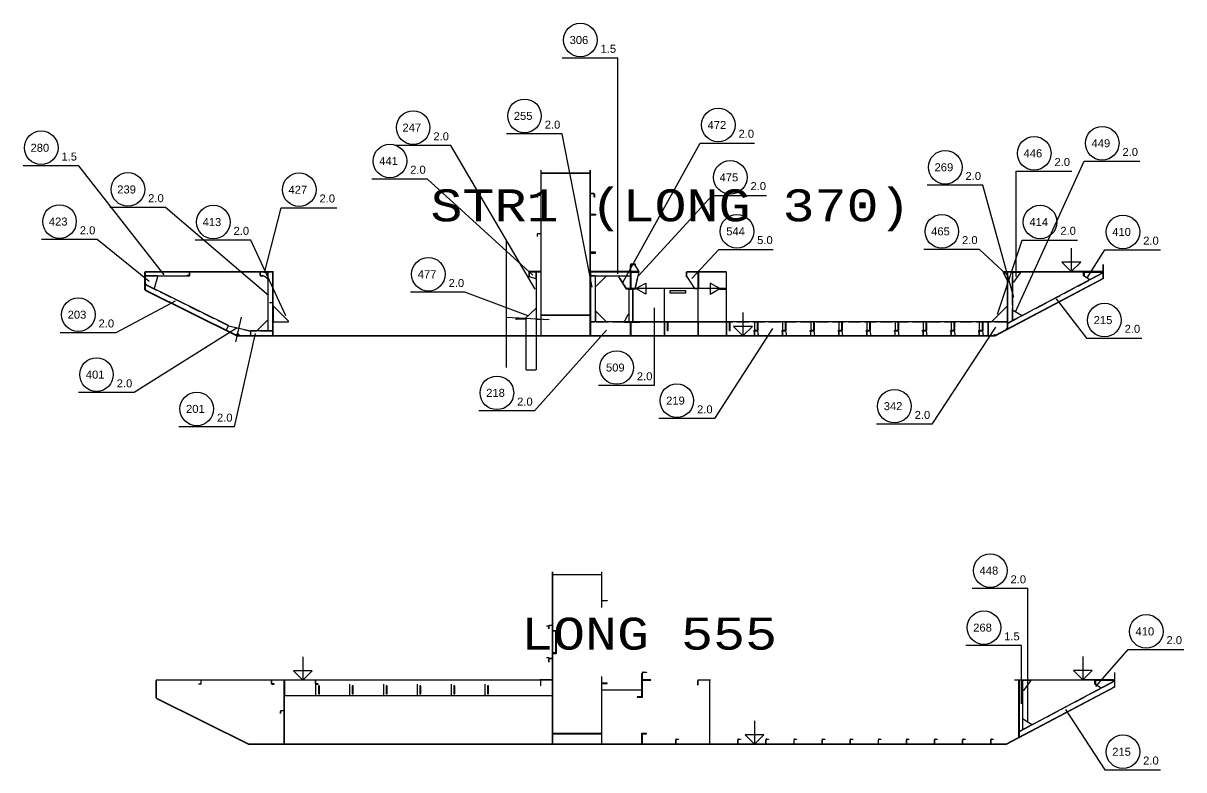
# Model space of a CAD drawing. Header units: inches. Extents: x -15552 to 42302, y -14825 to 18289.
# Drawn here: x 21105 to 30190, y 4995 to 10836 of the extents above; entities that cross this region are included whole.
import ezdxf

# ---------------------------------------------------------------- set-up
doc = ezdxf.new("R2010")
doc.units = ezdxf.units.IN
doc.header["$MEASUREMENT"] = 0
for name, pattern in [('Dashed', [10, 7.5, -2.5]), ('Dashed_dotted', [34, 24, -5, 0, -5]), ('Short_dashed', [5, 3.75, -1.25])]:
    doc.linetypes.add(name, pattern=pattern)
doc.layers.get('0').update_dxf_attribs({"linetype": 'CONTINUOUS'})
doc.layers.get('Defpoints').update_dxf_attribs({"linetype": 'CONTINUOUS'})
doc.styles.add('Style_ARIAL', font='ARIAL')
doc.styles.add('Style_Courier_New', font='Courier New')
doc.dimstyles.new('ISO-25', dxfattribs={"dimtxt": 2.5, "dimasz": 2.5, "dimexe": 0.18, "dimexo": 0.625, "dimgap": 0.09, "dimtad": 1, "dimtih": 1, "dimtoh": 1, "dimdec": 4, "dimzin": 0, "dimdsep": 46, "dimtxsty": 'STANDARD', "dimcen": 0.09, "dimdle": 0.38, "dimadec": 0, "dimazin": 0, "dimtfac": 1, "dimtdec": 4, "dimtofl": 0, "dimtmove": 0, "dimatfit": 3, "dimfxl": 1, "dimtolj": 1, "dimtzin": 0, "dimarcsym": 0})

# ---------------------------------------------------------------- blocks, each defined once
blk = doc.blocks.new('*D3')
at = {"color": 0, "lineweight": -2, "ltscale": 25}
for p, q in [((25038.473422, 8525.667527), (24961.815761, 8525.667527)), ((25038.473422, 8521.478608), (24961.815761, 8521.478608)), ((24961.995761, 8528.167527), (24961.995761, 8530.667527)), ((24961.995761, 8518.978608), (24961.995761, 8516.478608))]:
    blk.add_line(p, q, dxfattribs=at)
at = {"color": 0}
for points in [[(24961.579095, 8528.167527), (24962.412428, 8528.167527), (24961.995761, 8525.667527)], [(24962.412428, 8518.978608), (24961.579095, 8518.978608), (24961.995761, 8521.478608)]]:
    blk.add_solid(points, dxfattribs=at)
at = {"layer": 'Defpoints', "color": 0}
for p in [(24961.995761, 8525.667527), (25039.098422, 8525.667527), (25039.098422, 8521.478608)]:
    blk.add_point(p, dxfattribs=at)
at = {"color": 0, "insert": (24961.995761, 8523.573068), "char_height": 2.5, "attachment_point": 5}
blk.add_mtext('\\A1;4.1889', dxfattribs=at)
blk = doc.blocks.new('*D4')
at = {"color": 0, "lineweight": -2, "ltscale": 25}
for p, q in [((25039.098422, 8525.042527), (25039.098422, 8123.615274)), ((25119.100253, 8520.853608), (25119.100253, 8123.615274)), ((25041.598422, 8123.795274), (25116.600253, 8123.795274))]:
    blk.add_line(p, q, dxfattribs=at)
at = {"color": 0}
for points in [[(25041.598422, 8124.211941), (25041.598422, 8123.378607), (25039.098422, 8123.795274)], [(25116.600253, 8123.378607), (25116.600253, 8124.211941), (25119.100253, 8123.795274)]]:
    blk.add_solid(points, dxfattribs=at)
at = {"layer": 'Defpoints', "color": 0}
for p in [(25039.098422, 8525.667527), (25119.100253, 8521.478608), (25119.100253, 8123.795274)]:
    blk.add_point(p, dxfattribs=at)
at = {"color": 0, "insert": (25079.099338, 8125.135274), "char_height": 2.5, "attachment_point": 5}
blk.add_mtext('\\A1;80.0018', dxfattribs=at)

msp = doc.modelspace()

# ---------------------------------------------------------------- linework, layer by layer
at = {"color": 3, "ltscale": 25}
for p, q in [((25159.099643, 8389.378694), (25159.099643, 9686.159089)), ((25160.601108, 8389.378694), (25160.601108, 9686.159089)), ((25544.100253, 8389.378694), (25544.100253, 9686.159089)), ((25545.601718, 8389.378694), (25545.601718, 9686.159089)), ((25159.099643, 9504.379609), (25133.547275, 9504.379609)), ((25159.099643, 9502.258638), (25133.547275, 9502.258638)), ((25571.157138, 9504.379609), (25545.601718, 9504.379609)), ((25571.157138, 9502.258638), (25545.601718, 9502.258638)), ((25159.099643, 9189.378694), (25133.547275, 9189.378694)), ((25159.099643, 9187.878755), (25133.547275, 9187.878755)), ((25859.099643, 8759.37877), (25859.099643, 8943.488267)), ((25862.099521, 8759.37877), (25862.099521, 8943.488267)), ((29559.099643, 8839.378694), (29559.099643, 8949.378923)), ((29561.101596, 8839.378694), (29561.101596, 8949.378923)), ((23064.101474, 8890.878633), (22057.60123, 8890.878633)), ((22057.60123, 8749.378923), (22057.60123, 8889.378694)), ((23064.101474, 8889.378694), (22057.60123, 8889.378694)), ((22059.099643, 8749.378923), (22059.099643, 8889.378694)), ((22059.099643, 8889.378694), (22059.099643, 8863.878587)), ((22407.60123, 8889.378694), (22059.099643, 8889.378694)), ((22064.101474, 8859.37877), (22059.099643, 8854.378846)), ((22159.099643, 8859.37877), (22059.099643, 8859.37877)), ((22059.099643, 8859.37877), (22059.099643, 8794.038728)), ((22389.101474, 8863.878587), (22407.60123, 8863.878587)), ((22407.60123, 8863.878587), (22407.60123, 8889.378694)), ((22407.60123, 8863.824037), (22407.60123, 8889.378694)), ((22409.099643, 8863.824037), (22409.099643, 8889.378694)), ((22959.099643, 8863.824037), (22959.099643, 8889.378694)), ((22960.601108, 8863.824037), (22960.601108, 8889.378694)), ((22965.599887, 8889.378694), (22960.601108, 8884.37877)), ((23019.100253, 8889.378694), (22960.601108, 8889.378694)), ((22960.601108, 8865.878633), (22965.599887, 8860.878709)), ((23019.100253, 8884.37877), (23014.101474, 8889.378694)), ((23059.099643, 8889.378694), (23025.100009, 8889.378694)), ((23059.099643, 8389.378694), (23059.099643, 8889.378694)), ((23059.099643, 8429.378846), (23059.099643, 8889.378694)), ((23060.601108, 8389.378694), (23060.601108, 8889.378694)), ((25159.099643, 8892.378572), (25059.099643, 8892.378572)), ((25159.099643, 8889.378694), (25059.099643, 8889.378694)), ((25159.099643, 8889.378694), (25125.100009, 8889.378694)), ((25159.099643, 8519.382432), (25159.099643, 8889.378694)), ((25859.099643, 8892.378572), (25545.601718, 8892.378572)), ((25545.601718, 8889.378694), (25545.601718, 8863.878587)), ((25859.099643, 8889.378694), (25545.601718, 8889.378694)), ((25859.099643, 8889.378694), (25545.601718, 8889.378694)), ((25545.601718, 8859.37877), (25545.601718, 8499.378923)), ((25579.601352, 8859.37877), (25545.601718, 8859.37877)), ((25859.099643, 8889.378694), (25859.099643, 8892.378572)), ((25859.099643, 8863.878587), (25859.099643, 8889.378694)), ((25859.200351, 8889.378694), (25859.200351, 8892.378572)), ((26392.134921, 8890.878633), (26300.045078, 8890.878633)), ((26392.134921, 8889.378694), (26300.045078, 8889.378694)), ((26389.101474, 8759.37877), (26389.101474, 8889.378694)), ((26390.599887, 8759.37877), (26390.599887, 8889.378694)), ((26609.099643, 8889.378694), (26390.599887, 8889.378694)), ((26390.599887, 8889.378694), (26390.599887, 8759.37877)), ((26609.099643, 8891.378739), (26392.137973, 8891.378739)), ((26609.099643, 8889.378694), (26392.137973, 8889.378694)), ((26611.101596, 8889.378694), (26395.601718, 8889.378694)), ((26611.098544, 8891.378739), (26609.099643, 8891.378739)), ((26609.099643, 8389.378694), (26609.099643, 8889.378694)), ((26609.099643, 8389.378694), (26609.099643, 8889.378694)), ((26611.098544, 8889.378694), (26609.099643, 8889.378694)), ((26609.099643, 8499.378541), (26609.099643, 8889.378694)), ((26611.101596, 8389.378694), (26611.101596, 8889.378694)), ((29559.099643, 8839.378694), (28709.099643, 8389.378694)), ((29560.036533, 8837.611344), (28710.036533, 8387.611344)), ((29559.099643, 8889.378694), (28774.102085, 8889.378694)), ((28809.099643, 8442.319825), (28809.099643, 8889.378694)), ((28810.601108, 8442.319825), (28810.601108, 8889.378694)), ((28810.601108, 8889.378694), (28810.601108, 8488.373902)), ((28844.600742, 8889.378694), (28810.601108, 8889.378694)), ((28810.601108, 8443.114045), (29559.099643, 8839.378694)), ((29559.099643, 8839.378694), (29559.099643, 8877.849534)), ((22058.211582, 8747.587541), (22783.211582, 8387.587312)), ((22059.099643, 8804.038575), (22068.056552, 8789.591172)), ((22059.099643, 8787.339738), (22059.099643, 8749.378923)), ((22059.099643, 8749.378923), (22784.099643, 8389.378694)), ((22059.099643, 8749.378923), (22694.521396, 8433.85959)), ((25901.100986, 8759.37877), (25822.100131, 8759.37877)), ((25901.100986, 8756.378892), (25822.100131, 8756.378892)), ((26390.599887, 8759.37877), (25876.598422, 8759.37877)), ((25876.598422, 8759.37877), (25876.598422, 8499.378541)), ((25901.100986, 8759.37877), (25977.422397, 8803.410295)), ((26559.099643, 8759.37877), (25901.100986, 8759.37877)), ((25977.422397, 8715.347627), (25901.100986, 8759.37877)), ((25977.422397, 8803.410295), (25977.422397, 8715.347627)), ((26124.102085, 8389.378694), (26124.102085, 8756.378892)), ((26167.598789, 8742.19127), (26167.598789, 8726.56627)), ((26292.598789, 8742.19127), (26167.598789, 8742.19127)), ((26167.598789, 8726.56627), (26292.598789, 8726.56627)), ((26292.598789, 8726.56627), (26292.598789, 8742.19127)), ((26389.101474, 8389.378694), (26389.101474, 8756.378892)), ((26559.099643, 8759.37877), (26482.778232, 8803.410295)), ((26482.778232, 8803.410295), (26482.778232, 8715.347627)), ((26482.778232, 8715.347627), (26559.099643, 8759.37877)), ((22694.521396, 8433.85959), (22709.645908, 8464.310792)), ((25125.100009, 8521.164277), (25159.099643, 8519.382432)), ((25545.601718, 8499.378923), (25579.601352, 8499.378923)), ((25545.601718, 8493.378785), (25545.601718, 8389.378694)), ((25932.598178, 8499.378541), (25812.600009, 8499.378541)), ((25932.598178, 8496.378663), (25812.600009, 8496.378663)), ((25859.099643, 8493.378785), (25812.600009, 8493.378785)), ((25859.099643, 8389.378694), (25859.099643, 8496.378663)), ((25859.099643, 8389.378694), (25859.099643, 8493.378785)), ((25862.099521, 8389.378694), (25862.099521, 8496.378663)), ((25862.099521, 8493.378785), (25862.099521, 8389.378694)), ((25932.60123, 8493.378785), (25862.099521, 8493.378785)), ((25876.598422, 8499.378541), (26609.099643, 8499.378541)), ((28659.099643, 8389.378694), (28659.099643, 8493.378785)), ((28659.099643, 8493.378785), (28659.099643, 8389.378694)), ((28809.099643, 8442.319825), (28809.099643, 8493.378785)), ((28810.601108, 8488.373902), (28844.600742, 8506.373933)), ((28810.601108, 8481.584886), (28810.601108, 8443.114045)), ((28709.099643, 8389.378694), (22784.099643, 8389.378694)), ((28709.099643, 8387.378648), (22784.099643, 8387.378648)), ((22884.099643, 8423.378709), (22884.099643, 8389.378694)), ((22884.099643, 8389.378694), (23059.099643, 8389.378694)), ((23025.100009, 8429.378846), (23059.099643, 8429.378846)), ((23059.099643, 8389.378694), (23059.099643, 8423.378709)), ((25545.601718, 8389.378694), (25859.099643, 8389.378694)), ((25862.099521, 8389.378694), (28659.099643, 8389.378694)), ((26829.100864, 8389.378694), (26829.100864, 8423.451951)), ((26831.099765, 8389.378694), (26831.099765, 8423.451951)), ((27049.102085, 8389.378694), (27049.102085, 8423.451951)), ((27051.100986, 8389.378694), (27051.100986, 8423.451951)), ((27269.100253, 8389.378694), (27269.100253, 8423.451951)), ((27271.102207, 8389.378694), (27271.102207, 8423.451951)), ((27489.101474, 8389.378694), (27489.101474, 8423.451951)), ((27491.100376, 8389.378694), (27491.100376, 8423.451951)), ((27709.099643, 8389.378694), (27709.099643, 8423.451951)), ((27711.101596, 8389.378694), (27711.101596, 8423.451951)), ((27929.100864, 8389.378694), (27929.100864, 8423.451951)), ((27931.099765, 8389.378694), (27931.099765, 8423.451951)), ((28149.102085, 8389.378694), (28149.102085, 8423.451951)), ((28151.100986, 8389.378694), (28151.100986, 8423.451951)), ((28369.100253, 8389.378694), (28369.100253, 8423.451951)), ((28371.102207, 8389.378694), (28371.102207, 8423.451951)), ((28589.101474, 8389.378694), (28589.101474, 8423.451951)), ((28591.100376, 8389.378694), (28591.100376, 8423.451951)), ((28659.099643, 8389.378694), (28709.099643, 8389.378694)), ((28709.099643, 8389.378694), (28809.099643, 8442.319825)), ((25248.622959, 5194.631723), (25248.622959, 6543.332627)), ((25250.121372, 5194.631723), (25250.121372, 6543.332627)), ((25633.623569, 6265.001825), (25633.623569, 6543.332627)), ((25635.121982, 6265.001825), (25635.121982, 6543.332627)), ((25223.12247, 6118.717721), (25201.7327, 6118.717721)), ((25248.622959, 6124.632791), (25223.067539, 6124.632791)), ((25248.622959, 6122.511438), (25223.067539, 6122.511438)), ((25275.121372, 5901.357988), (25275.121372, 6087.905458)), ((25280.123203, 5901.357988), (25280.123203, 6087.905458)), ((25223.12247, 5870.566323), (25201.7327, 5870.566323)), ((25248.622959, 5864.629701), (25223.067539, 5864.629701)), ((25248.622959, 5862.508538), (25223.067539, 5862.508538)), ((25633.623569, 5194.631723), (25633.623569, 5724.261621)), ((25635.121982, 5194.631723), (25635.121982, 5724.261621)), ((25948.622959, 5564.631799), (25948.622959, 5748.741296)), ((25951.622836, 5564.631799), (25951.622836, 5748.741296)), ((29648.622959, 5644.631723), (29648.622959, 5754.631761)), ((29650.62186, 5644.631723), (29650.62186, 5754.631761)), ((22147.121494, 5554.631761), (22147.121494, 5694.631723)), ((23470.845859, 5694.631723), (22147.121494, 5694.631723)), ((22148.622959, 5554.631761), (22148.622959, 5694.631723)), ((22497.121494, 5669.077066), (22497.121494, 5694.631723)), ((22498.622959, 5669.077066), (22498.622959, 5694.631723)), ((23048.622959, 5669.077066), (23048.622959, 5694.631723)), ((23050.121372, 5669.077066), (23050.121372, 5694.631723)), ((23148.622959, 5194.631723), (23148.622959, 5694.631723)), ((23150.121372, 5194.631723), (23150.121372, 5694.631723)), ((23150.121372, 5694.631723), (23150.121372, 5580.631784)), ((25248.622959, 5694.631723), (23150.121372, 5694.631723)), ((23393.621127, 5669.077066), (23393.621127, 5694.631723)), ((23395.122592, 5669.077066), (23395.122592, 5694.631723)), ((25248.622959, 5697.631791), (25148.622959, 5697.631791)), ((25248.622959, 5694.631723), (25148.622959, 5694.631723)), ((25248.622959, 5580.631784), (25248.622959, 5694.631723)), ((26485.121982, 5696.131662), (26389.568393, 5696.131662)), ((26485.121982, 5694.631723), (26389.568393, 5694.631723)), ((26478.621738, 5194.631723), (26478.621738, 5694.631723)), ((26480.123203, 5194.631723), (26480.123203, 5694.631723)), ((29648.622959, 5644.631723), (28798.622959, 5194.631723)), ((29649.556796, 5642.864183), (28799.556796, 5192.864183)), ((29648.622959, 5694.631723), (28863.622348, 5694.631723)), ((28898.622959, 5247.572854), (28898.622959, 5694.631723)), ((28900.121372, 5247.572854), (28900.121372, 5694.631723)), ((28900.121372, 5694.631723), (28900.121372, 5293.626741)), ((28925.62186, 5694.631723), (28900.121372, 5694.631723)), ((28900.121372, 5248.367074), (29648.622959, 5644.631723)), ((29648.622959, 5644.631723), (29648.622959, 5683.102563)), ((22147.731845, 5552.840379), (22872.731845, 5192.840531)), ((22148.622959, 5554.631761), (22873.622959, 5194.631723)), ((23148.622959, 5456.1317), (23123.067539, 5456.1317)), ((23148.622959, 5454.631761), (23123.067539, 5454.631761)), ((25948.622959, 5194.631723), (25948.622959, 5274.631646)), ((25951.622836, 5194.631723), (25951.622836, 5274.631646)), ((28900.121372, 5293.626741), (28925.62186, 5307.126763)), ((28900.121372, 5286.837915), (28900.121372, 5248.367074)), ((28798.622959, 5194.631723), (22873.622959, 5194.631723)), ((28798.622959, 5192.631677), (22873.622959, 5192.631677)), ((26213.622348, 5194.631723), (26213.622348, 5228.704789)), ((26215.62125, 5194.631723), (26215.62125, 5228.704789)), ((26698.622959, 5194.631723), (26698.622959, 5228.704789)), ((26700.62186, 5194.631723), (26700.62186, 5228.704789)), ((26918.621127, 5194.631723), (26918.621127, 5228.704789)), ((26920.623081, 5194.631723), (26920.623081, 5228.704789)), ((27138.622348, 5194.631723), (27138.622348, 5228.704789)), ((27140.62125, 5194.631723), (27140.62125, 5228.704789)), ((27358.623569, 5194.631723), (27358.623569, 5228.704789)), ((27360.62247, 5194.631723), (27360.62247, 5228.704789)), ((27578.621738, 5194.631723), (27578.621738, 5228.704789)), ((27580.623691, 5194.631723), (27580.623691, 5228.704789)), ((27798.622959, 5194.631723), (27798.622959, 5228.704789)), ((27800.62186, 5194.631723), (27800.62186, 5228.704789)), ((28018.621127, 5194.631723), (28018.621127, 5228.704789)), ((28020.623081, 5194.631723), (28020.623081, 5228.704789)), ((28238.622348, 5194.631723), (28238.622348, 5228.704789)), ((28240.62125, 5194.631723), (28240.62125, 5228.704789)), ((28458.623569, 5194.631723), (28458.623569, 5228.704789)), ((28460.62247, 5194.631723), (28460.62247, 5228.704789)), ((28678.621738, 5194.631723), (28678.621738, 5228.704789)), ((28680.623691, 5194.631723), (28680.623691, 5228.704789))]:
    msp.add_line(p, q, dxfattribs=at)
at = {"color": 7, "ltscale": 25}
for p, q in [((24889.342563, 8143.243364), (24889.342563, 9141.499665)), ((22769.628208, 8343.321183), (22814.357822, 8535.032991)), ((25221.294467, 8516.11934), (24889.342563, 8533.515885))]:
    msp.add_line(p, q, dxfattribs=at)
at = {"color": 6, "ltscale": 25}
for p, q in [((29309.099643, 9075.353196), (29309.099643, 8892.378572)), ((29309.099643, 8892.378572), (29236.202304, 8965.764192)), ((29382.485263, 8965.764192), (29236.202304, 8965.764192)), ((29382.485263, 8965.764192), (29309.099643, 8892.378572)), ((26739.101474, 8572.353318), (26739.101474, 8389.378694)), ((26739.101474, 8389.378694), (26666.204135, 8462.764314)), ((26812.487094, 8462.764314), (26666.204135, 8462.764314)), ((26812.487094, 8462.764314), (26739.101474, 8389.378694)), ((23293.621127, 5879.606393), (23293.621127, 5696.631768)), ((29398.622959, 5880.606416), (29398.622959, 5697.631791)), ((23293.621127, 5696.631768), (23220.723789, 5770.017388)), ((23367.006748, 5770.017198), (23220.723789, 5770.017388)), ((23367.006748, 5770.017198), (23293.621127, 5696.631768)), ((29398.622959, 5697.631791), (29325.72562, 5771.017411)), ((29472.008579, 5771.017221), (29325.72562, 5771.017411)), ((29472.008579, 5771.017221), (29398.622959, 5697.631791)), ((26828.621738, 5377.606347), (26828.621738, 5194.631723)), ((26828.621738, 5194.631723), (26755.724399, 5268.017343)), ((26902.007358, 5268.017152), (26755.724399, 5268.017343)), ((26902.007358, 5268.017152), (26828.621738, 5194.631723))]:
    msp.add_line(p, q, dxfattribs=at)
at = {"color": 3, "linetype": 'Short_dashed', "ltscale": 25}
for p, q in [((22062.154453, 8860.824159), (22389.101474, 8860.824159)), ((25121.028964, 8885.305741), (25121.028964, 8525.237229)), ((29553.594272, 8879.543641), (28812.294834, 8487.090257)), ((28848.674838, 8510.446885), (28848.674838, 8885.305741)), ((22711.4556, 8467.958787), (22064.559238, 8789.176133)), ((25812.600009, 8497.451738), (25549.672763, 8497.451738)), ((23055.028598, 8427.451661), (22884.099643, 8427.451661)), ((29643.117587, 5684.796479), (28901.815097, 5292.343286)), ((28928.676669, 5310.181573), (28928.676669, 5691.576913)), ((23154.058139, 5576.558831), (25244.689243, 5576.558831))]:
    msp.add_line(p, q, dxfattribs=at)
at = {"color": 2, "linetype": 'Short_dashed', "ltscale": 25}
for p, q in [((23021.028964, 8885.305741), (23021.028964, 8433.451799)), ((25826.891391, 8759.37877), (25769.100253, 8855.696824)), ((25896.407382, 8759.37877), (25922.100131, 8887.836412)), ((22711.354892, 8467.717698), (22884.099643, 8427.182344))]:
    msp.add_line(p, q, dxfattribs=at)
at = {"color": 1, "linetype": 'Short_dashed', "ltscale": 25}
for p, q in [((25548.656528, 8860.824159), (25856.044834, 8860.824159)), ((25583.675449, 8503.451875), (25583.675449, 8855.305818)), ((28659.099643, 8497.451738), (25932.60123, 8497.451738)), ((28805.028598, 8497.451738), (28659.099643, 8497.451738))]:
    msp.add_line(p, q, dxfattribs=at)
at = {"color": 3, "linetype": 'Dashed_dotted', "ltscale": 25}
for p, q in [((26389.101474, 8389.378694), (26389.101474, 8889.378694)), ((23033.602207, 8650.878862), (23059.099643, 8650.878862)), ((26389.101474, 8497.378877), (26389.101474, 8389.378694)), ((26124.102085, 8423.378709), (26124.102085, 8389.378694)), ((26609.099643, 8423.378709), (26609.099643, 8389.378694))]:
    msp.add_line(p, q, dxfattribs=at)
at = {"color": 1, "ltscale": 25}
for p, q in [((25844.600742, 8756.378511), (25876.598422, 8756.378511)), ((25844.600742, 8756.378511), (25844.600742, 8499.378541)), ((25876.598422, 8499.378541), (25876.598422, 8756.378511)), ((25844.600742, 8499.378541), (25876.598422, 8499.378541))]:
    msp.add_line(p, q, dxfattribs=at)
at = {"color": 2, "linetype": 'Dashed', "ltscale": 25}
for p, q in [((26124.102085, 8497.378877), (26124.102085, 8429.378846)), ((26609.099643, 8497.378877), (26609.099643, 8429.378846)), ((26829.100864, 8497.378877), (26829.100864, 8429.378846)), ((27049.102085, 8497.378877), (27049.102085, 8429.378846)), ((27269.100253, 8497.378877), (27269.100253, 8429.378846)), ((27489.101474, 8497.378877), (27489.101474, 8429.378846)), ((27709.099643, 8497.378877), (27709.099643, 8429.378846)), ((27929.100864, 8497.378877), (27929.100864, 8429.378846)), ((28149.102085, 8497.378877), (28149.102085, 8429.378846)), ((28369.100253, 8497.378877), (28369.100253, 8429.378846)), ((28589.101474, 8497.378877), (28589.101474, 8429.378846)), ((23394.261997, 5664.631799), (23394.261997, 5576.631692)), ((23659.261386, 5664.631799), (23659.261386, 5576.631692)), ((23924.263828, 5664.631799), (23924.263828, 5576.631692)), ((24189.263217, 5664.631799), (24189.263217, 5576.631692)), ((24454.262607, 5664.631799), (24454.262607, 5576.631692)), ((24719.261997, 5664.631799), (24719.261997, 5576.631692))]:
    msp.add_line(p, q, dxfattribs=at)
at = {"color": 2, "ltscale": 25}
for p, q in [((26153.014438, 8494.690278), (26145.186679, 8494.690278)), ((26145.186679, 8494.690278), (26145.186679, 8432.067826)), ((26153.014438, 8432.067826), (26153.014438, 8494.690278)), ((26638.011997, 8494.690278), (26630.184238, 8494.690278)), ((26630.184238, 8494.690278), (26630.184238, 8432.067826)), ((26638.011997, 8432.067826), (26638.011997, 8494.690278)), ((26858.013217, 8494.690278), (26850.185459, 8494.690278)), ((26850.185459, 8494.690278), (26850.185459, 8432.067826)), ((26858.013217, 8432.067826), (26858.013217, 8494.690278)), ((27078.014438, 8494.690278), (27070.186679, 8494.690278)), ((27070.186679, 8494.690278), (27070.186679, 8432.067826)), ((27078.014438, 8432.067826), (27078.014438, 8494.690278)), ((27298.012607, 8494.690278), (27290.184848, 8494.690278)), ((27290.184848, 8494.690278), (27290.184848, 8432.067826)), ((27298.012607, 8432.067826), (27298.012607, 8494.690278)), ((27518.013828, 8494.690278), (27510.186069, 8494.690278)), ((27510.186069, 8494.690278), (27510.186069, 8432.067826)), ((27518.013828, 8432.067826), (27518.013828, 8494.690278)), ((27738.011997, 8494.690278), (27730.184238, 8494.690278)), ((27730.184238, 8494.690278), (27730.184238, 8432.067826)), ((27738.011997, 8432.067826), (27738.011997, 8494.690278)), ((27958.013217, 8494.690278), (27950.185459, 8494.690278)), ((27950.185459, 8494.690278), (27950.185459, 8432.067826)), ((27958.013217, 8432.067826), (27958.013217, 8494.690278)), ((28178.014438, 8494.690278), (28170.186679, 8494.690278)), ((28170.186679, 8494.690278), (28170.186679, 8432.067826)), ((28178.014438, 8432.067826), (28178.014438, 8494.690278)), ((28398.012607, 8494.690278), (28390.184848, 8494.690278)), ((28390.184848, 8494.690278), (28390.184848, 8432.067826)), ((28398.012607, 8432.067826), (28398.012607, 8494.690278)), ((28618.013828, 8494.690278), (28610.186069, 8494.690278)), ((28610.186069, 8494.690278), (28610.186069, 8432.067826)), ((28618.013828, 8432.067826), (28618.013828, 8494.690278)), ((26145.186679, 8432.067826), (26153.014438, 8432.067826)), ((26630.184238, 8432.067826), (26638.011997, 8432.067826)), ((26850.185459, 8432.067826), (26858.013217, 8432.067826)), ((27070.186679, 8432.067826), (27078.014438, 8432.067826)), ((27290.184848, 8432.067826), (27298.012607, 8432.067826)), ((27510.186069, 8432.067826), (27518.013828, 8432.067826)), ((27730.184238, 8432.067826), (27738.011997, 8432.067826)), ((27950.185459, 8432.067826), (27958.013217, 8432.067826)), ((28170.186679, 8432.067826), (28178.014438, 8432.067826)), ((28390.184848, 8432.067826), (28398.012607, 8432.067826)), ((28610.186069, 8432.067826), (28618.013828, 8432.067826)), ((23423.17435, 5651.942971), (23415.346591, 5651.942971)), ((23415.346591, 5651.942971), (23415.346591, 5589.32052)), ((23423.17435, 5589.32052), (23423.17435, 5651.942971)), ((23688.17374, 5651.942971), (23680.345981, 5651.942971)), ((23680.345981, 5651.942971), (23680.345981, 5589.32052)), ((23688.17374, 5589.32052), (23688.17374, 5651.942971)), ((23953.176181, 5651.942971), (23945.348422, 5651.942971)), ((23945.348422, 5651.942971), (23945.348422, 5589.32052)), ((23953.176181, 5589.32052), (23953.176181, 5651.942971)), ((24218.175571, 5651.942971), (24210.347812, 5651.942971)), ((24210.347812, 5651.942971), (24210.347812, 5589.32052)), ((24218.175571, 5589.32052), (24218.175571, 5651.942971)), ((24483.17496, 5651.942971), (24475.347202, 5651.942971)), ((24475.347202, 5651.942971), (24475.347202, 5589.32052)), ((24483.17496, 5589.32052), (24483.17496, 5651.942971)), ((24748.17435, 5651.942971), (24740.346591, 5651.942971)), ((24740.346591, 5651.942971), (24740.346591, 5589.32052)), ((24748.17435, 5589.32052), (24748.17435, 5651.942971)), ((23415.346591, 5589.32052), (23423.17435, 5589.32052)), ((23680.345981, 5589.32052), (23688.17374, 5589.32052)), ((23945.348422, 5589.32052), (23953.176181, 5589.32052)), ((24210.347812, 5589.32052), (24218.175571, 5589.32052)), ((24475.347202, 5589.32052), (24483.17496, 5589.32052)), ((24740.346591, 5589.32052), (24748.17435, 5589.32052))]:
    msp.add_line(p, q, dxfattribs=at)
at = {"color": 1, "ltscale": 25}
for points in [[(25759.859531, 8874.252275), (25759.859531, 10563.930848), (25324.984043, 10563.930848)], [(25559.575717, 8770.671037), (25322.866123, 9970.362428), (24887.990634, 9970.362428)], [(25113.054721, 8754.531816), (24451.342075, 9878.905824), (24016.466586, 9878.905824)], [(25797.585361, 8808.219865), (26404.845493, 9899.036744), (26830.110996, 9899.036744)], [(22207.854526, 8868.104509), (21540.047519, 9720.787385), (21105.172031, 9720.787385)], [(28872.136752, 8577.69008), (29409.990756, 9756.170991), (29844.866245, 9756.170991)], [(28877.742832, 8855.05977), (28877.742832, 9677.592805), (29312.61832, 9677.592805)], [(25093.6608, 8864.288285), (24269.478671, 9617.338136), (23834.603183, 9617.338136)], [(28858.78226, 8689.619783), (28616.219394, 9568.336061), (28181.343906, 9568.336061)], [(25575.655429, 9498.015931), (25575.655429, 9476.172975), (25574.157016, 9476.172975), (25574.157016, 9498.015931)], [(25918.169467, 8857.97458), (26498.543613, 9489.38022), (26923.809116, 9489.38022)], [(23025.704257, 8706.114534), (22218.737094, 9394.726518), (21783.861606, 9394.726518)], [(22992.626254, 8883.195451), (23124.678867, 9392.542222), (23559.554355, 9392.542222)], [(25129.045932, 9184.878877), (25129.045932, 9169.433549), (25130.547397, 9169.433549), (25130.547397, 9184.878877)], [(22090.895908, 8815.283158), (21683.419101, 9143.528703), (21248.543613, 9143.528703)], [(23162.102573, 8547.802308), (22886.977451, 9139.319184), (22452.101962, 9139.319184)], [(28730.596225, 8559.799913), (28923.90372, 9139.722779), (29358.779209, 9139.722779)], [(26337.743442, 8838.676026), (26550.765293, 9066.913942), (26976.030795, 9066.913942)], [(28803.298251, 8866.982988), (28589.479892, 9066.733888), (28154.604404, 9066.733888)], [(29433.614414, 8843.302873), (29572.255771, 9062.548021), (30007.131259, 9062.548021)], [(25064.101474, 8889.378694), (25064.101474, 8849.378923), (25066.100376, 8849.378923), (25066.100376, 8889.378694)], [(25545.601718, 8863.878587), (25550.154941, 8859.323838), (25854.54642, 8859.323838), (25859.099643, 8863.878587)], [(25579.601352, 8499.378923), (25585.67435, 8505.451921), (25585.67435, 8853.305772), (25579.601352, 8859.37877)], [(25062.725131, 8542.839006), (24561.080234, 8731.203035), (24135.814731, 8731.203035)], [(22294.054477, 8662.347367), (21830.580966, 8414.81128), (21395.705478, 8414.81128)], [(29191.80228, 8678.869966), (29427.166049, 8372.573426), (29862.041538, 8372.573426)], [(26044.277255, 8608.312944), (26044.277255, 8001.29123), (25609.401767, 8001.29123)], [(22780.599277, 8453.523973), (21972.783725, 7946.071962), (21537.908237, 7946.071962)], [(28659.099643, 8493.378785), (28659.099643, 8499.451783), (25932.60123, 8499.451783), (25932.60123, 8493.378785)], [(26970.27518, 8448.76819), (26515.215366, 7742.343095), (26080.339877, 7742.343095)], [(28716.835849, 8457.435945), (28218.438022, 7699.003938), (27783.562534, 7699.003938)], [(28809.099643, 8493.378785), (28803.026645, 8499.451783), (28659.099643, 8499.451783), (28659.099643, 8493.378785)], [(22920.793979, 8409.544328), (22757.524936, 7677.468827), (22322.649448, 7677.468827)], [(25670.107334, 8435.766557), (25106.700961, 7803.017762), (24671.825473, 7803.017762)], [(26835.10062, 8429.451707), (26849.028842, 8429.451707), (26849.028842, 8427.451661), (26835.10062, 8427.451661)], [(27055.10184, 8429.451707), (27069.027011, 8429.451707), (27069.027011, 8427.451661), (27055.10184, 8427.451661)], [(27275.100009, 8429.451707), (27289.028232, 8429.451707), (27289.028232, 8427.451661), (27275.100009, 8427.451661)], [(27495.10123, 8429.451707), (27509.029453, 8429.451707), (27509.029453, 8427.451661), (27495.10123, 8427.451661)], [(27715.099399, 8429.451707), (27729.027622, 8429.451707), (27729.027622, 8427.451661), (27715.099399, 8427.451661)], [(27935.10062, 8429.451707), (27949.028842, 8429.451707), (27949.028842, 8427.451661), (27935.10062, 8427.451661)], [(28155.10184, 8429.451707), (28169.027011, 8429.451707), (28169.027011, 8427.451661), (28155.10184, 8427.451661)], [(28375.100009, 8429.451707), (28389.028232, 8429.451707), (28389.028232, 8427.451661), (28375.100009, 8427.451661)], [(28595.10123, 8429.451707), (28609.029453, 8429.451707), (28609.029453, 8427.451661), (28595.10123, 8427.451661)], [(28968.624179, 5371.261933), (28968.624179, 6412.31418), (28533.748691, 6412.31418)], [(28918.862216, 5509.546807), (28918.862216, 5966.163591), (28483.986728, 5966.163591)], [(29502.040927, 5645.810846), (29754.628818, 5936.42154), (30189.504306, 5936.42154)], [(25153.621738, 5694.631723), (25153.621738, 5654.631761), (25155.623691, 5654.631761), (25155.623691, 5694.631723)], [(23118.569248, 5451.631692), (23118.569248, 5436.186555), (23120.067661, 5436.186555), (23120.067661, 5451.631692)], [(29264.305942, 5465.274385), (29571.956699, 4994.531015), (30006.832187, 4994.531015)], [(26219.622104, 5234.704736), (26233.550327, 5234.704736), (26233.550327, 5232.70469), (26219.622104, 5232.70469)], [(26704.622714, 5234.704736), (26718.550937, 5234.704736), (26718.550937, 5232.70469), (26704.622714, 5232.70469)], [(26924.620883, 5234.704736), (26938.549106, 5234.704736), (26938.549106, 5232.70469), (26924.620883, 5232.70469)], [(27144.622104, 5234.704736), (27158.550327, 5234.704736), (27158.550327, 5232.70469), (27144.622104, 5232.70469)], [(27364.623325, 5234.704736), (27378.548496, 5234.704736), (27378.548496, 5232.70469), (27364.623325, 5232.70469)], [(27584.621494, 5234.704736), (27598.549716, 5234.704736), (27598.549716, 5232.70469), (27584.621494, 5232.70469)], [(27804.622714, 5234.704736), (27818.550937, 5234.704736), (27818.550937, 5232.70469), (27804.622714, 5232.70469)], [(28024.620883, 5234.704736), (28038.549106, 5234.704736), (28038.549106, 5232.70469), (28024.620883, 5232.70469)], [(28244.622104, 5234.704736), (28258.550327, 5234.704736), (28258.550327, 5232.70469), (28244.622104, 5232.70469)], [(28464.623325, 5234.704736), (28478.548496, 5234.704736), (28478.548496, 5232.70469), (28464.623325, 5232.70469)], [(28684.621494, 5234.704736), (28698.549716, 5234.704736), (28698.549716, 5232.70469), (28684.621494, 5232.70469)]]:
    msp.add_lwpolyline(points, dxfattribs=at)
at = {"color": 4, "ltscale": 25}
for points in [[(25544.100253, 9661.807588), (25160.10062, 9661.807588), (25160.10062, 9663.479188), (25544.100253, 9663.479188)], [(25544.100253, 8552.992204), (25160.10062, 8552.992204), (25160.10062, 8551.234773), (25544.100253, 8551.234773)], [(25633.623569, 6521.237519), (25249.623935, 6521.237519), (25249.623935, 6522.746995), (25633.623569, 6522.746995)], [(25633.623569, 5278.228334), (25249.623935, 5278.228334), (25249.623935, 5276.643327), (25633.623569, 5276.643327)]]:
    msp.add_lwpolyline(points, dxfattribs=at)
at = {"color": 3, "ltscale": 25}
for points in [[(25129.045932, 9498.015931), (25129.045932, 9476.172975), (25130.547397, 9476.172975), (25130.547397, 9498.015931)], [(25868.099277, 8952.488282), (25893.99039, 8952.488282), (25893.99039, 8949.488023), (25868.099277, 8949.488023)], [(22059.099643, 8863.878587), (22063.655918, 8859.323838), (22389.101474, 8859.323838), (22389.101474, 8863.878587)], [(22130.754917, 8758.459428), (22132.976596, 8762.937501), (22159.099643, 8854.378846), (22159.099643, 8859.37877)], [(22404.601352, 8859.323838), (22389.156406, 8859.323838), (22389.156406, 8860.824159), (22404.601352, 8860.824159)], [(22960.601108, 8889.378694), (22960.601108, 8864.378694), (22960.601108, 8860.878709)], [(22963.600986, 8859.323838), (22979.045932, 8859.323838), (22979.045932, 8860.824159), (22963.600986, 8860.824159)], [(23019.100253, 8839.378694), (23019.100253, 8864.378694), (23019.100253, 8889.378694)], [(25125.100009, 8889.378694), (25119.027011, 8883.305696), (25119.027011, 8527.237275), (25125.100009, 8521.164277)], [(25862.099521, 8889.378694), (25927.098911, 8889.378694), (25927.098911, 8892.378572), (25862.099521, 8892.378572)], [(26295.543735, 8886.378816), (26295.543735, 8850.933412), (26297.0452, 8850.933412), (26297.0452, 8886.378816)], [(29559.099643, 8892.378572), (29309.099643, 8892.378572), (29309.099643, 8890.878633), (28774.102085, 8890.878633)], [(29559.099643, 8877.849534), (29550.893466, 8880.375245), (28813.127963, 8489.793733), (28810.601108, 8481.584886)], [(28844.600742, 8506.373933), (28850.67374, 8512.446931), (28850.67374, 8883.305696), (28844.600742, 8889.378694)], [(22059.099643, 8794.038728), (22076.891391, 8785.205033), (22130.754917, 8758.459428)], [(22709.645908, 8464.310792), (22712.346713, 8469.750169), (22067.241733, 8790.077928), (22059.099643, 8787.339738)], [(25901.100986, 8759.37877), (25901.100986, 8756.378511), (25876.598422, 8756.378511)], [(26609.099643, 8759.37877), (26559.099643, 8759.37877), (26559.099643, 8756.378892), (26609.099643, 8756.378892)], [(25812.600009, 8493.378785), (25812.600009, 8499.451783), (25551.674716, 8499.451783), (25545.601718, 8493.378785)], [(23059.099643, 8423.378709), (23053.026645, 8429.451707), (22884.099643, 8429.451707), (22884.099643, 8423.378709)], [(25218.569248, 6118.268731), (25218.569248, 6096.425775), (25220.067661, 6096.425775), (25220.067661, 6118.268731)], [(25218.569248, 5858.265832), (25218.569248, 5836.422876), (25220.067661, 5836.422876), (25220.067661, 5858.265832)], [(25957.622592, 5757.74112), (25983.513706, 5757.74112), (25983.513706, 5754.741243), (25957.622592, 5754.741243)], [(23470.845859, 5696.631768), (23293.621127, 5696.631768), (23293.621127, 5696.131662), (22147.121494, 5696.131662)], [(22494.121616, 5664.577058), (22478.676669, 5664.577058), (22478.676669, 5666.076997), (22494.121616, 5666.076997)], [(23053.12125, 5664.577058), (23068.569248, 5664.577058), (23068.569248, 5666.076997), (23053.12125, 5666.076997)], [(23398.12247, 5664.577058), (23413.567417, 5664.577058), (23413.567417, 5666.076997), (23398.12247, 5666.076997)], [(25951.622836, 5694.631723), (26016.622226, 5694.631723), (26016.622226, 5697.631791), (25951.622836, 5697.631791)], [(26385.06705, 5691.631654), (26385.06705, 5656.186441), (26386.568515, 5656.186441), (26386.568515, 5691.631654)], [(29648.622959, 5697.631791), (29398.622959, 5697.631791), (29398.622959, 5696.131662), (28863.622348, 5696.131662)], [(29648.622959, 5683.102563), (29640.41373, 5685.628274), (28902.648227, 5295.046571), (28900.121372, 5286.837915)], [(28925.62186, 5307.126763), (28930.178134, 5311.681512), (28930.178134, 5690.076974), (28925.62186, 5694.631723)], [(23150.121372, 5580.631784), (23155.989902, 5574.558786), (25242.75748, 5574.558786), (25248.622959, 5580.631784)], [(25948.622959, 5616.346124), (25635.121982, 5616.346124), (25635.121982, 5619.518426), (25948.622959, 5619.518426)], [(25911.623447, 5561.63173), (25951.622836, 5561.63173), (25951.622836, 5564.631799), (25911.623447, 5564.631799), (25911.623447, 5561.63173)], [(25943.624179, 5274.631646), (25983.623569, 5274.631646), (25983.623569, 5277.631715), (25943.624179, 5277.631715), (25943.624179, 5274.631646)]]:
    msp.add_lwpolyline(points, dxfattribs=at)
at = {"color": 6, "ltscale": 25}
for points in [[(25545.601718, 9341.940263), (25585.601108, 9341.940263), (25585.601108, 9335.057786), (25545.601718, 9335.057786)], [(25545.601718, 9036.817125), (25585.601108, 9036.817125), (25585.601108, 9043.699601), (25545.601718, 9043.699601)], [(25635.121982, 6319.593385), (25675.121372, 6319.593385), (25675.121372, 6316.361955), (25635.121982, 6316.361955)], [(25250.121372, 6084.431604), (25275.121372, 6084.431604), (25275.121372, 6079.153016), (25250.121372, 6079.153016)], [(25250.121372, 5904.832032), (25275.121372, 5904.832032), (25275.121372, 5910.110429), (25250.121372, 5910.110429)], [(25635.121982, 5669.670251), (25675.121372, 5669.670251), (25675.121372, 5672.9013), (25635.121982, 5672.9013)]]:
    msp.add_lwpolyline(points, dxfattribs=at)
at = {"color": 2, "ltscale": 25}
for points in [[(25862.099521, 8897.378495), (25862.099521, 8944.378617), (25867.0983, 8949.378541), (25890.099399, 8949.378541), (25920.098178, 8897.378495), (25920.098178, 8892.378572), (25867.0983, 8892.378572), (25862.099521, 8897.378495)], [(23025.100009, 8889.378694), (23019.027011, 8883.305696), (23019.027011, 8435.451844), (23025.100009, 8429.378846)], [(25114.101474, 8889.378694), (25071.102207, 8889.378694), (25066.100376, 8884.37877), (25066.100376, 8854.378846), (25114.101474, 8839.378694), (25119.100253, 8839.378694), (25119.100253, 8884.37877), (25114.101474, 8889.378694)], [(25590.599887, 8859.37877), (25665.599887, 8859.37877), (25665.599887, 8854.378846), (25590.599887, 8779.378846), (25585.601108, 8779.378846), (25585.601108, 8854.378846), (25590.599887, 8859.37877)], [(25826.100986, 8759.37877), (25824.28519, 8759.831956), (25768.645542, 8852.564958), (25769.100253, 8854.378846)], [(25769.100253, 8854.378846), (25769.100253, 8859.37877), (25854.100864, 8859.37877), (25859.099643, 8854.378846), (25859.099643, 8764.378694), (25854.100864, 8759.37877), (25826.100986, 8759.37877)], [(25922.100131, 8884.37877), (25922.100131, 8889.378694), (25867.0983, 8889.378694), (25862.099521, 8884.37877), (25862.099521, 8764.378694), (25867.0983, 8759.37877), (25897.100131, 8759.37877)], [(25897.100131, 8759.37877), (25898.653476, 8760.415605), (25923.137729, 8882.823136), (25922.100131, 8884.37877)], [(26384.099643, 8889.378694), (26302.098911, 8889.378694), (26297.100131, 8884.37877), (26297.100131, 8856.378511), (26359.099643, 8759.37877), (26389.098422, 8759.37877), (26389.098422, 8884.37877), (26384.099643, 8889.378694)], [(28804.100864, 8889.378694), (28779.100864, 8889.378694), (28779.100864, 8884.37877), (28804.100864, 8829.378846), (28809.099643, 8829.378846), (28809.099643, 8884.37877), (28804.100864, 8889.378694)], [(28855.602329, 8889.378694), (28909.099643, 8889.378694), (28909.099643, 8884.37877), (28855.602329, 8809.37877), (28850.600498, 8809.37877), (28850.600498, 8884.37877), (28855.602329, 8889.378694)], [(29550.417392, 8880.034974), (29453.160922, 8828.644517), (29453.112094, 8828.732637), (29404.100864, 8859.37877), (29404.100864, 8889.378694), (29548.101108, 8889.378694), (29550.417392, 8880.034974)], [(23065.599887, 8499.378923), (23180.602329, 8499.378923), (23180.602329, 8504.378846), (23065.599887, 8619.378617), (23060.601108, 8619.378617), (23060.601108, 8504.378846), (23065.599887, 8499.378923)], [(25114.107578, 8521.728471), (25039.202182, 8525.473741), (25039.449375, 8530.467561), (25114.101474, 8601.478913), (25119.100253, 8601.478913), (25119.100253, 8526.478913), (25114.107578, 8521.728471)], [(25590.599887, 8499.378923), (25665.599887, 8499.378923), (25665.599887, 8504.378846), (25590.599887, 8579.378846), (25585.601108, 8579.378846), (25585.601108, 8504.378846), (25590.599887, 8499.378923)], [(25839.598911, 8499.378541), (25814.598911, 8499.378541), (25814.598911, 8504.378846), (25839.598911, 8559.37877), (25844.600742, 8559.37877), (25844.600742, 8504.378846), (25839.598911, 8499.378541)], [(28804.100864, 8499.378923), (28689.101474, 8499.378923), (28689.101474, 8504.378846), (28804.100864, 8619.378617), (28809.099643, 8619.378617), (28809.099643, 8504.378846), (28804.100864, 8499.378923)], [(28850.600498, 8514.578584), (28850.600498, 8589.578584), (28855.602329, 8589.578584), (28918.981235, 8551.399949), (28921.318881, 8546.980241), (28855.019443, 8511.916307), (28850.600498, 8514.578584)], [(22711.66312, 8468.341401), (22713.253085, 8469.326356), (22883.116977, 8429.467729), (22884.099643, 8427.878907)], [(23014.101474, 8429.378846), (22939.101474, 8429.378846), (22939.101474, 8434.37877), (23014.101474, 8509.37877), (23019.100253, 8509.37877), (23019.100253, 8434.37877), (23014.101474, 8429.378846)], [(28935.121982, 5694.631723), (28988.622348, 5694.631723), (28988.622348, 5689.631799), (28935.121982, 5614.631799), (28930.123203, 5614.631799), (28930.123203, 5689.631799), (28935.121982, 5694.631723)], [(29639.940708, 5685.288003), (29542.681186, 5633.897355), (29542.63541, 5633.985665), (29493.621127, 5664.631799), (29493.621127, 5694.631723), (29637.621372, 5694.631723), (29639.940708, 5685.288003)], [(28930.123203, 5314.531854), (28930.123203, 5389.531663), (28935.121982, 5389.531663), (28998.497836, 5351.3639), (29000.835483, 5346.944192), (28934.542148, 5311.869958), (28930.123203, 5314.531854)]]:
    msp.add_lwpolyline(points, dxfattribs=at)
at = {"color": 3, "ltscale": 25}
for points in [[(22960.601108, 8860.878709), (22977.407138, 8860.878709, -0.22169), (23008.049838, 8846.590379), (23014.101474, 8839.378694), (23019.100253, 8839.378694)], [(22976.100986, 8860.878709, -0.435403), (22979.351108, 8863.832429, -0.413049), (22982.091586, 8860.603669, -0.413049)], [(26824.102085, 8389.378694, -0.414267), (26829.100864, 8394.378617), (26829.100864, 8423.378709, -0.414267), (26824.102085, 8428.378633, -0.414251), (26829.100864, 8433.378938), (26848.107211, 8433.378938, -0.370601), (26853.051059, 8429.130891), (26859.099643, 8389.378694)], [(27044.100253, 8389.378694, -0.414141), (27049.102085, 8394.378617), (27049.102085, 8423.378709, -0.414141), (27044.100253, 8428.378633, -0.414125), (27049.102085, 8433.378938), (27068.108432, 8433.378938, -0.370601), (27073.05228, 8429.130891), (27079.100864, 8389.378694)], [(27264.101474, 8389.378694, -0.414267), (27269.100253, 8394.378617), (27269.100253, 8423.378709, -0.414267), (27264.101474, 8428.378633, -0.414251), (27269.100253, 8433.378938), (27288.109653, 8433.378938, -0.370732), (27293.050449, 8429.130891), (27299.102085, 8389.378694)], [(27484.099643, 8389.378694, -0.414141), (27489.101474, 8394.378617), (27489.101474, 8423.378709, -0.414141), (27484.099643, 8428.378633, -0.414125), (27489.101474, 8433.378938), (27508.107822, 8433.378938, -0.370601), (27513.051669, 8429.130891), (27519.100253, 8389.378694)], [(27704.100864, 8389.378694, -0.414267), (27709.099643, 8394.378617), (27709.099643, 8423.378709, -0.414267), (27704.100864, 8428.378633, -0.414251), (27709.099643, 8433.378938), (27728.109043, 8433.378938, -0.370601), (27733.05289, 8429.130891), (27739.101474, 8389.378694)], [(27924.102085, 8389.378694, -0.414267), (27929.100864, 8394.378617), (27929.100864, 8423.378709, -0.414267), (27924.102085, 8428.378633, -0.414251), (27929.100864, 8433.378938), (27948.107211, 8433.378938, -0.370601), (27953.051059, 8429.130891), (27959.099643, 8389.378694)], [(28144.100253, 8389.378694, -0.414141), (28149.102085, 8394.378617), (28149.102085, 8423.378709, -0.414141), (28144.100253, 8428.378633, -0.414125), (28149.102085, 8433.378938), (28168.108432, 8433.378938, -0.370601), (28173.05228, 8429.130891), (28179.100864, 8389.378694)], [(28364.101474, 8389.378694, -0.414267), (28369.100253, 8394.378617), (28369.100253, 8423.378709, -0.414267), (28364.101474, 8428.378633, -0.414251), (28369.100253, 8433.378938), (28388.109653, 8433.378938, -0.370732), (28393.050449, 8429.130891), (28399.102085, 8389.378694)], [(28584.099643, 8389.378694, -0.414141), (28589.101474, 8394.378617), (28589.101474, 8423.378709, -0.414141), (28584.099643, 8428.378633, -0.414125), (28589.101474, 8433.378938), (28608.107822, 8433.378938, -0.370601), (28613.051669, 8429.130891), (28619.100253, 8389.378694)]]:
    msp.add_lwpolyline(points, format="xyb", dxfattribs=at)
at = {"color": 7, "ltscale": 25}
for points in [[(29409.099643, 8889.378694), (29409.099643, 8859.37877), (29411.101596, 8859.37877), (29411.101596, 8889.378694)], [(29498.622959, 5694.631723), (29498.622959, 5664.631799), (29500.62186, 5664.631799), (29500.62186, 5694.631723)]]:
    msp.add_lwpolyline(points, dxfattribs=at)
at = {"color": 5, "ltscale": 25}
for points in [[(29409.099643, 8889.378694), (29409.099643, 8859.37877), (29411.101596, 8859.37877), (29411.101596, 8889.378694)], [(29499.38895, 5694.631723), (29499.38895, 5664.631799), (29501.528232, 5664.631799), (29501.528232, 5694.631723)]]:
    msp.add_lwpolyline(points, dxfattribs=at)
at = {"color": 2, "ltscale": 25}
msp.add_lwpolyline([(22884.099643, 8427.878907), (22884.099643, 8389.378694), (22799.102085, 8389.378694, 0.792458), (22770.665805, 8396.050981), (22694.539707, 8433.859971), (22711.66312, 8468.341401)], format="xyb", dxfattribs=at)
at = {"color": 1, "ltscale": 25}
for centre in [(25465.883701, 10704.831269), (25028.890293, 10111.262849), (24157.366245, 10019.806245), (26545.745151, 10039.937165), (21246.071689, 9861.687806), (29550.890415, 9897.071412), (29018.64249, 9818.493226), (23975.502841, 9758.238557), (28322.243564, 9709.236482), (26639.443271, 9630.280641), (21924.761264, 9535.626557), (23265.578525, 9533.442262), (21389.443271, 9284.428743), (22593.001621, 9280.219224), (29064.803378, 9280.622819), (26691.664951, 9207.813981), (28295.504062, 9207.633927), (29713.155429, 9203.44806), (24276.714389, 8872.103074), (21536.605136, 8555.71132), (29568.065708, 8513.473466), (25750.301425, 8142.19127), (21678.807895, 8086.972001), (24812.725131, 7943.917802), (26221.239536, 7883.243135), (22463.549106, 7818.368867), (27924.462192, 7839.903978), (28674.648349, 6553.214219), (28624.886386, 6107.063821), (29895.528476, 6077.321771), (29712.856357, 5135.431245)]:
    msp.add_circle(centre, 131.506848, dxfattribs=at)
at = {"color": 3, "ltscale": 25}
for centre, radius, start, end in [((25135.463779, 9498.250535), 6.42176, 107.360313, 182.095627), ((25134.825961, 9498.173097), 4.280766, 107.370049, 182.109055), ((25569.878452, 9498.173097), 4.280766, 357.89093, 72.629951), ((25569.240634, 9498.253205), 6.419156, 357.878204, 72.629234), ((25133.547275, 9184.877732), 4.50099, 89.995514, 179.985062), ((25133.547275, 9184.878877), 2.999792, 89.998352, 180.001648), ((25868.099277, 8943.488649), 8.999701, 90.000427, 180.001999), ((25868.099277, 8943.488267), 5.999584, 89.998352, 180.001648), ((22059.099643, 8889.38022), 5.001498, 269.996185, 359.981964), ((22407.60123, 8889.377549), 4.998893, 179.98819, 269.998688), ((22404.601352, 8863.824037), 2.999792, 269.998352, 0.001645), ((22404.601352, 8863.822511), 4.498711, 270.005341, 0.018941), ((22963.600986, 8863.825181), 4.501316, 180.014221, 270.000336), ((22963.600986, 8863.824037), 2.999792, 179.998352, 270.001648), ((23059.099643, 8889.377549), 4.998893, 179.98819, 269.998688), ((25159.099643, 8889.377549), 4.998893, 179.98819, 269.998688), ((25545.601718, 8889.377549), 4.998893, 270.001312, 0.011813), ((25545.601718, 8859.377626), 4.998893, 270.001312, 0.011813), ((25859.099643, 8889.377549), 4.998893, 179.98819, 269.998688), ((26300.045078, 8886.377671), 4.50099, 89.995514, 179.985062), ((26300.045078, 8886.378816), 2.999792, 89.998352, 180.001648), ((28810.601108, 8889.377549), 4.998893, 270.001312, 0.011813), ((29559.099643, 8839.378694), 5.000032, 90.000305, 207.897171), ((22059.099643, 8749.377778), 5.00094, 333.608215, 90.002991), ((25159.099643, 8519.382814), 4.999498, 89.999901, 177.004486), ((25545.601718, 8499.380067), 4.998893, 359.98819, 89.998695), ((28809.099643, 8442.319825), 10.000064, 90.000305, 207.897171), ((28810.601108, 8488.373521), 5.000185, 27.896086, 89.997635), ((23059.099643, 8429.379991), 4.998893, 90.001305, 180.01181), ((23059.099643, 8389.379838), 4.998893, 90.001305, 180.01181), ((25545.601718, 8389.379838), 4.998893, 359.98819, 89.998695), ((25859.099643, 8389.379838), 4.998893, 90.001305, 180.01181), ((25862.099521, 8389.377168), 5.001498, 0.018035, 90.003815), ((26835.10062, 8423.451951), 5.999584, 89.998352, 180.001648), ((26835.10062, 8423.451188), 4.000482, 89.994667, 179.988937), ((27055.10184, 8423.451951), 5.999584, 89.998352, 180.001648), ((27055.10184, 8423.451188), 4.000482, 89.994667, 179.988937), ((27275.100009, 8423.451951), 5.999584, 89.998352, 180.001648), ((27275.100009, 8423.453859), 3.997878, 90.001068, 180.02626), ((27495.10123, 8423.451951), 5.999584, 89.998352, 180.001648), ((27495.10123, 8423.451188), 4.000482, 89.994667, 179.988937), ((27715.099399, 8423.451951), 5.999584, 89.998352, 180.001648), ((27715.099399, 8423.453859), 3.997878, 90.001068, 180.02626), ((27935.10062, 8423.451951), 5.999584, 89.998352, 180.001648), ((27935.10062, 8423.451188), 4.000482, 89.994667, 179.988937), ((28155.10184, 8423.451951), 5.999584, 89.998352, 180.001648), ((28155.10184, 8423.451188), 4.000482, 89.994667, 179.988937), ((28375.100009, 8423.451951), 5.999584, 89.998352, 180.001648), ((28375.100009, 8423.453859), 3.997878, 90.001068, 180.02626), ((28595.10123, 8423.451951), 5.999584, 89.998352, 180.001648), ((28595.10123, 8423.451188), 4.000482, 89.994667, 179.988937), ((28709.099643, 8389.38022), 9.998528, 27.893064, 180.008987), ((28810.601108, 8443.114045), 4.999831, 27.898588, 90.002396), ((25224.984043, 6118.506387), 6.419156, 107.370766, 182.121811), ((25224.346225, 6118.426278), 4.280305, 107.36554, 182.108719), ((25224.984043, 5858.503488), 6.418926, 107.369263, 182.121689), ((25224.346225, 5858.423379), 4.280305, 107.36554, 182.108719), ((25957.622592, 5748.741677), 8.999538, 89.99939, 180.001816), ((25957.622592, 5748.741487), 5.999747, 89.999908, 180.001907), ((22494.121616, 5669.07821), 4.501153, 269.997589, 359.985413), ((22494.121616, 5669.076875), 2.999955, 270.001465, 0.002179), ((23053.12125, 5669.07554), 4.498548, 179.981415, 269.996735), ((23053.12125, 5669.076875), 2.999955, 179.997818, 269.998535), ((23150.035922, 5694.547609), 4.91658, 270.989777, 0.979846), ((23398.12247, 5669.07821), 4.501153, 180.014587, 270.002411), ((23398.12247, 5669.076875), 2.999955, 179.997818, 269.998535), ((25248.708408, 5694.547609), 4.91658, 179.020157, 269.010223), ((26389.568393, 5691.63051), 4.501153, 89.997581, 179.985413), ((26389.568393, 5691.631845), 2.999955, 90.001465, 180.002182), ((28900.121372, 5694.633248), 5.001498, 269.996185, 359.981964), ((29648.622959, 5644.631723), 5.000032, 90.000305, 207.897171), ((23123.067539, 5451.633218), 4.498548, 90.003273, 180.018585), ((23123.067539, 5451.631883), 2.999955, 90.001465, 180.002182), ((28900.121372, 5293.626931), 5.000008, 27.897337, 90.000015), ((26219.622104, 5228.70498), 5.999747, 89.999908, 180.001907), ((26219.622104, 5228.704026), 4.000645, 89.997002, 179.989349), ((26704.622714, 5228.70498), 5.999747, 89.999908, 180.001907), ((26704.622714, 5228.704026), 4.000645, 89.997002, 179.989349), ((26924.620883, 5228.70498), 5.999747, 89.999908, 180.001907), ((26924.620883, 5228.706697), 3.99804, 90.003403, 180.026657), ((27144.622104, 5228.70498), 5.999747, 89.999908, 180.001907), ((27144.622104, 5228.704026), 4.000645, 89.997002, 179.989349), ((27364.623325, 5228.70498), 5.999747, 89.999908, 180.001907), ((27364.623325, 5228.704026), 4.000645, 89.997002, 179.989349), ((27584.621494, 5228.70498), 5.999747, 89.999908, 180.001907), ((27584.621494, 5228.706697), 3.99804, 90.003403, 180.026657), ((27804.622714, 5228.70498), 5.999747, 89.999908, 180.001907), ((27804.622714, 5228.704026), 4.000645, 89.997002, 179.989349), ((28024.620883, 5228.70498), 5.999747, 89.999908, 180.001907), ((28024.620883, 5228.706697), 3.99804, 90.003403, 180.026657), ((28244.622104, 5228.70498), 5.999747, 89.999908, 180.001907), ((28244.622104, 5228.704026), 4.000645, 89.997002, 179.989349), ((28464.623325, 5228.70498), 5.999747, 89.999908, 180.001907), ((28464.623325, 5228.704026), 4.000645, 89.997002, 179.989349), ((28684.621494, 5228.70498), 5.999747, 89.999908, 180.001907), ((28684.621494, 5228.706697), 3.99804, 90.003403, 180.026657), ((28900.121372, 5248.367074), 5.000008, 27.897337, 90.000015)]:
    msp.add_arc(centre, radius, start, end, dxfattribs=at)

# ---------------------------------------------------------------- texts
at = {"color": 1, "ltscale": 25, "style": 'Style_ARIAL'}
for s, height, p in [('306', 62.622309, (25382.387607, 10673.520234)), ('1.5', 62.622309, (25624.398105, 10605.026582)), ('255', 62.622309, (24945.394199, 10079.951814)), ('247', 62.622309, (24073.870151, 9988.49521)), ('2.0', 62.622309, (25187.404697, 10011.458161)), ('472', 62.622309, (26462.249057, 10008.62613)), ('2.0', 62.5, (26704.259555, 9940.132478)), ('2.0', 62.622309, (24315.880649, 9920.001557)), ('449', 62.622309, (29467.394321, 9865.760377)), ('280', 62.622309, (21162.575595, 9830.376771)), ('1.5', 62.622309, (21404.586093, 9761.883119)), ('446', 62.622309, (28935.146396, 9787.182191)), ('2.0', 62.622309, (29709.404819, 9797.266725)), ('441', 62.622309, (23892.006748, 9726.927522)), ('2.0', 62.622309, (24134.017246, 9658.43387)), ('269', 62.622309, (28238.74747, 9677.925447)), ('2.0', 62.622309, (29177.156894, 9718.688539)), ('475', 62.622309, (26555.947177, 9598.969606)), ('2.0', 62.622309, (28480.757968, 9609.431794)), ('239', 62.622309, (21841.26517, 9504.315522)), ('427', 62.622309, (23182.082431, 9502.131227)), ('2.0', 62.5, (26797.957675, 9530.475953)), ('2.0', 62.622309, (22083.275668, 9435.822251)), ('2.0', 62.622309, (23424.092929, 9433.637956)), ('423', 62.622309, (21305.947177, 9253.117707)), ('413', 62.622309, (22509.505527, 9248.908189)), ('414', 62.622309, (28981.307285, 9249.311784)), ('2.0', 62.622309, (21547.957675, 9184.624437)), ('2.0', 62.622309, (22751.516025, 9180.414918)), ('544', 62.622309, (26608.168857, 9176.502946)), ('465', 62.622309, (28212.007968, 9176.322892)), ('2.0', 62.622309, (29223.317783, 9180.818513)), ('410', 62.622309, (29629.659335, 9172.137025)), ('5.0', 62.5, (26850.179355, 9108.009675)), ('2.0', 62.622309, (28454.018466, 9107.829621)), ('2.0', 62.622309, (29871.669834, 9103.643754)), ('477', 62.622309, (24193.218295, 8840.792039)), ('2.0', 62.5, (24435.228793, 8772.298768)), ('203', 62.622309, (21453.109043, 8524.400285)), ('215', 62.622309, (29484.569614, 8482.162431)), ('2.0', 62.622309, (21695.119541, 8455.907014)), ('2.0', 62.622309, (29726.580112, 8413.66916)), ('401', 62.622309, (21595.311801, 8055.660966)), ('509', 62.622309, (25666.805332, 8110.880235)), ('2.0', 62.622309, (25908.81583, 8042.386964)), ('2.0', 62.622309, (21837.322299, 7987.167695)), ('218', 62.622309, (24729.229038, 7912.606767)), ('2.0', 62.622309, (24971.239536, 7844.113496)), ('219', 62.622309, (26137.743442, 7851.932099)), ('201', 62.622309, (22380.053012, 7787.057832)), ('2.0', 62.622309, (26379.75394, 7783.438829)), ('342', 62.622309, (27840.966098, 7808.592942)), ('2.0', 62.622309, (22622.06351, 7718.564561)), ('2.0', 62.622309, (28082.976596, 7740.099672)), ('448', 62.622309, (28591.152255, 6521.903184)), ('2.0', 62.622309, (28833.162753, 6453.409913)), ('268', 62.622309, (28541.390293, 6075.752595)), ('410', 62.622309, (29812.032382, 6046.010545)), ('1.5', 62.622309, (28783.400791, 6007.259515)), ('2.0', 62.622309, (30054.04288, 5977.517465)), ('215', 62.622309, (29629.360263, 5104.120019)), ('2.0', 62.622309, (29871.370761, 5035.626939))]:
    msp.add_text(s, height=height, dxfattribs=at).set_placement(p)
at = {"color": 7, "ltscale": 25, "style": 'Style_Courier_New'}
for s, p in [('STR1 (LONG 370)', (24293.019931, 9286.082795)), ('LONG 555', (25001.671665, 5934.635499))]:
    msp.add_text(s, height=250, dxfattribs=at).set_placement(p)

# ---------------------------------------------------------------- dimensions: what is measured, and where the dimension line sits
at = {"color": 1, "ltscale": 25}
dim = msp.add_linear_dim(base=(24961.995761, 8525.667527), p1=(25039.098422, 8521.478608), p2=(25039.098422, 8525.667527), angle=90, dimstyle='ISO-25', dxfattribs=at)
dim.commit()
dim.dimension.update_dxf_attribs({"geometry": '*D3', "text_midpoint": (24961.995761, 8523.573068)})
dim = msp.add_linear_dim(base=(25119.100253, 8123.795274), p1=(25039.098422, 8525.667527), p2=(25119.100253, 8521.478608), dimstyle='ISO-25', dxfattribs=at)
dim.commit()
dim.dimension.update_dxf_attribs({"geometry": '*D4', "text_midpoint": (25079.099338, 8125.135274)})

doc.saveas('drawing.dxf')
